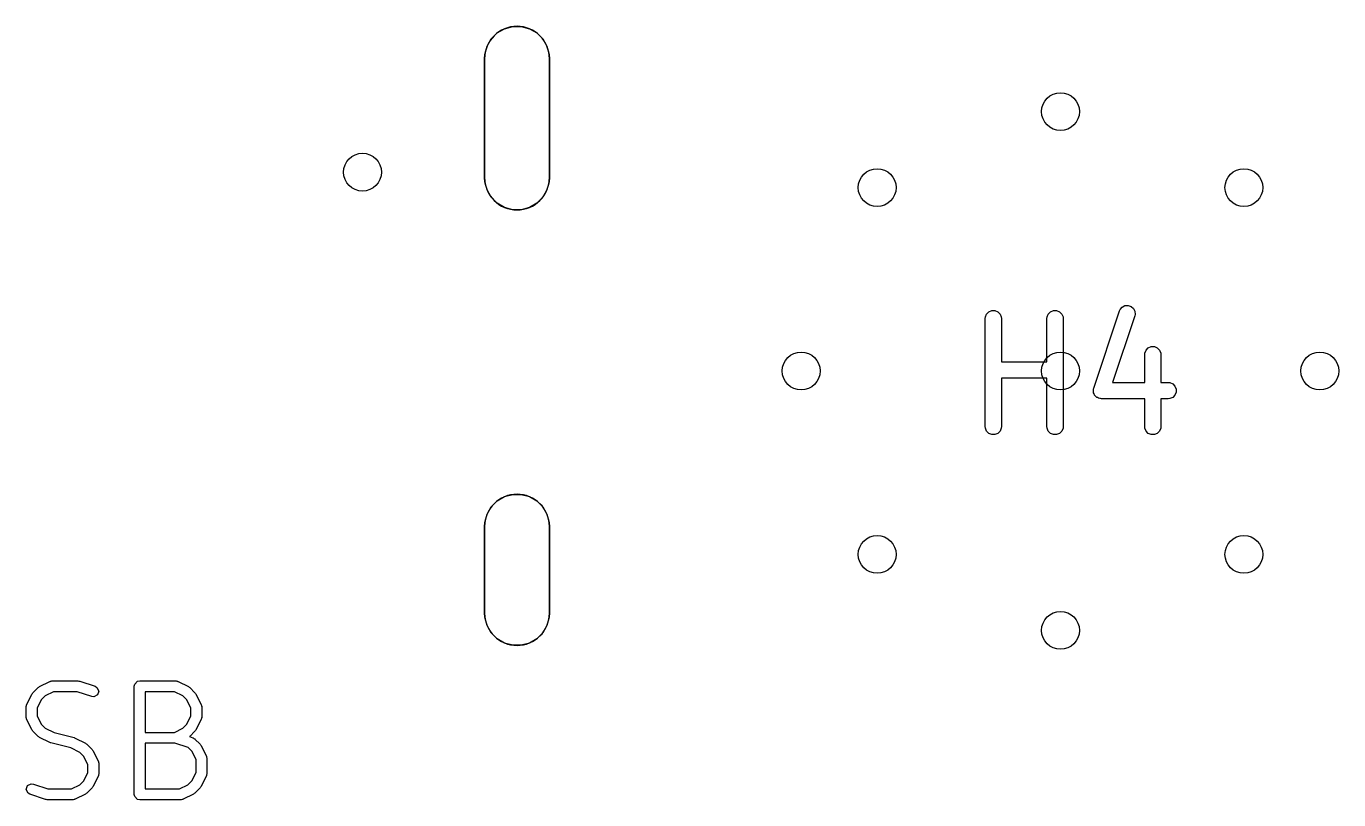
# Model space of a CAD drawing. Extents: x 0.22 to 2.57, y 0.23 to 2.1.
# Drawn here: x 2.0232 to 2.5014, y 0.2438 to 0.5256 of the extents above; entities that cross this region are included whole.
import ezdxf

# ---------------------------------------------------------------- set-up
doc = ezdxf.new("R2010")
doc.units = 0
doc.header["$MEASUREMENT"] = 0
doc.layers.add('BLACK', color=7, linetype='CONTINUOUS')

msp = doc.modelspace()

# ---------------------------------------------------------------- linework, layer by layer
at = {"layer": 'BLACK', "linetype": 'CONTINUOUS'}
for p, q in [((2.1926, 0.52097), (2.19478, 0.52315)), ((2.19478, 0.52315), (2.19745, 0.52469)), ((2.19745, 0.52469), (2.20043, 0.52549)), ((2.20043, 0.52549), (2.20351, 0.52549)), ((2.20351, 0.52549), (2.20649, 0.52469)), ((2.20649, 0.52469), (2.20916, 0.52315)), ((2.20916, 0.52315), (2.21134, 0.52097)), ((2.19026, 0.51532), (2.19106, 0.5183)), ((2.19106, 0.5183), (2.1926, 0.52097)), ((2.21134, 0.52097), (2.21288, 0.5183)), ((2.21288, 0.5183), (2.21368, 0.51532)), ((2.19016, 0.51378), (2.19026, 0.51532)), ((2.19016, 0.47047), (2.19016, 0.51378)), ((2.19016, 0.51378), (2.19016, 0.47047)), ((2.21368, 0.51532), (2.21378, 0.51378)), ((2.21378, 0.51378), (2.21378, 0.47047)), ((2.21378, 0.47047), (2.21378, 0.51378)), ((2.19026, 0.46893), (2.19016, 0.47047)), ((2.19106, 0.46595), (2.19026, 0.46893)), ((2.21368, 0.46893), (2.21288, 0.46595)), ((2.21378, 0.47047), (2.21368, 0.46893)), ((2.1926, 0.46328), (2.19106, 0.46595)), ((2.21288, 0.46595), (2.21134, 0.46328)), ((2.19478, 0.4611), (2.1926, 0.46328)), ((2.19745, 0.45956), (2.19478, 0.4611)), ((2.20043, 0.45876), (2.19745, 0.45956)), ((2.20649, 0.45956), (2.20351, 0.45876)), ((2.20916, 0.4611), (2.20649, 0.45956)), ((2.21134, 0.46328), (2.20916, 0.4611)), ((2.20351, 0.45876), (2.20043, 0.45876)), ((2.37306, 0.42074), (2.37388, 0.42156)), ((2.37388, 0.42156), (2.37494, 0.422)), ((2.37494, 0.422), (2.37609, 0.422)), ((2.37609, 0.422), (2.37716, 0.42156)), ((2.37716, 0.42156), (2.37797, 0.42074)), ((2.39556, 0.42074), (2.39637, 0.42156)), ((2.39637, 0.42156), (2.39744, 0.422)), ((2.39744, 0.422), (2.39859, 0.422)), ((2.39859, 0.422), (2.39965, 0.42156)), ((2.39965, 0.42156), (2.40047, 0.42074)), ((2.41208, 0.39379), (2.42146, 0.42191)), ((2.42146, 0.42191), (2.42169, 0.42244)), ((2.42169, 0.42244), (2.42245, 0.42331)), ((2.42245, 0.42331), (2.42348, 0.42382)), ((2.42348, 0.42382), (2.42463, 0.42391)), ((2.42463, 0.42391), (2.42572, 0.42354)), ((2.42572, 0.42354), (2.42659, 0.42279)), ((2.42659, 0.42279), (2.42711, 0.42176)), ((2.42711, 0.42176), (2.42719, 0.42061)), ((2.37256, 0.4191), (2.37262, 0.41968)), ((2.37256, 0.37973), (2.37256, 0.4191)), ((2.37262, 0.41968), (2.37306, 0.42074)), ((2.37797, 0.42074), (2.37841, 0.41968)), ((2.37841, 0.41968), (2.37847, 0.4191)), ((2.37847, 0.4191), (2.37847, 0.40331)), ((2.39506, 0.4191), (2.39512, 0.41968)), ((2.39506, 0.40331), (2.39506, 0.4191)), ((2.39512, 0.41968), (2.39556, 0.42074)), ((2.40047, 0.42074), (2.40091, 0.41968)), ((2.40091, 0.41968), (2.40097, 0.4191)), ((2.40097, 0.4191), (2.40097, 0.37973)), ((2.42706, 0.42004), (2.41898, 0.39581)), ((2.42719, 0.42061), (2.42706, 0.42004)), ((2.43068, 0.40598), (2.43074, 0.40655)), ((2.43074, 0.40655), (2.43118, 0.40762)), ((2.43118, 0.40762), (2.43199, 0.40843)), ((2.43199, 0.40843), (2.43306, 0.40887)), ((2.43306, 0.40887), (2.43421, 0.40887)), ((2.43421, 0.40887), (2.43527, 0.40843)), ((2.43527, 0.40843), (2.43609, 0.40762)), ((2.43609, 0.40762), (2.43653, 0.40655)), ((2.43653, 0.40655), (2.43659, 0.40598)), ((2.37847, 0.40331), (2.39506, 0.40331)), ((2.43068, 0.39581), (2.43068, 0.40598)), ((2.43659, 0.40598), (2.43659, 0.39581)), ((2.39506, 0.3974), (2.37847, 0.3974)), ((2.37847, 0.3974), (2.37847, 0.37973)), ((2.39506, 0.37973), (2.39506, 0.3974)), ((2.41196, 0.39322), (2.41199, 0.39337)), ((2.41199, 0.39275), (2.41196, 0.39322)), ((2.41199, 0.39343), (2.41202, 0.3935)), ((2.41199, 0.39337), (2.41199, 0.39343)), ((2.41199, 0.39228), (2.41199, 0.39275)), ((2.41203, 0.39218), (2.41199, 0.39228)), ((2.41202, 0.3935), (2.41208, 0.39379)), ((2.41204, 0.39208), (2.41203, 0.39218)), ((2.41898, 0.39581), (2.43068, 0.39581)), ((2.43659, 0.39581), (2.43926, 0.39581)), ((2.43926, 0.39581), (2.43983, 0.39575)), ((2.43983, 0.39575), (2.4409, 0.39531)), ((2.4409, 0.39531), (2.44171, 0.3945)), ((2.44171, 0.3945), (2.44215, 0.39343)), ((2.44215, 0.39228), (2.44171, 0.39121)), ((2.44215, 0.39343), (2.44215, 0.39228)), ((2.41225, 0.39165), (2.41204, 0.39208)), ((2.41243, 0.39121), (2.41225, 0.39165)), ((2.41251, 0.39114), (2.41243, 0.39121)), ((2.41255, 0.39104), (2.41251, 0.39114)), ((2.41291, 0.39073), (2.41255, 0.39104)), ((2.41325, 0.3904), (2.41291, 0.39073)), ((2.41334, 0.39036), (2.41325, 0.3904)), ((2.41342, 0.39029), (2.41334, 0.39036)), ((2.41387, 0.39014), (2.41342, 0.39029)), ((2.41431, 0.38996), (2.41387, 0.39014)), ((2.41446, 0.38994), (2.41431, 0.38996)), ((2.41452, 0.38993), (2.41446, 0.38994)), ((2.41459, 0.38993), (2.41452, 0.38993)), ((2.41489, 0.3899), (2.41459, 0.38993)), ((2.43068, 0.3899), (2.41489, 0.3899)), ((2.43068, 0.37973), (2.43068, 0.3899)), ((2.43926, 0.3899), (2.43659, 0.3899)), ((2.43659, 0.3899), (2.43659, 0.37973)), ((2.43983, 0.38996), (2.43926, 0.3899)), ((2.4409, 0.3904), (2.43983, 0.38996)), ((2.44171, 0.39121), (2.4409, 0.3904)), ((2.37262, 0.37916), (2.37256, 0.37973)), ((2.37306, 0.37809), (2.37262, 0.37916)), ((2.37388, 0.37728), (2.37306, 0.37809)), ((2.37797, 0.37809), (2.37716, 0.37728)), ((2.37841, 0.37916), (2.37797, 0.37809)), ((2.37847, 0.37973), (2.37841, 0.37916)), ((2.39512, 0.37916), (2.39506, 0.37973)), ((2.39556, 0.37809), (2.39512, 0.37916)), ((2.39637, 0.37728), (2.39556, 0.37809)), ((2.40047, 0.37809), (2.39965, 0.37728)), ((2.40091, 0.37916), (2.40047, 0.37809)), ((2.40097, 0.37973), (2.40091, 0.37916)), ((2.43074, 0.37916), (2.43068, 0.37973)), ((2.43118, 0.37809), (2.43074, 0.37916)), ((2.43199, 0.37728), (2.43118, 0.37809)), ((2.43609, 0.37809), (2.43527, 0.37728)), ((2.43653, 0.37916), (2.43609, 0.37809)), ((2.43659, 0.37973), (2.43653, 0.37916)), ((2.37494, 0.37684), (2.37388, 0.37728)), ((2.37609, 0.37684), (2.37494, 0.37684)), ((2.37716, 0.37728), (2.37609, 0.37684)), ((2.39744, 0.37684), (2.39637, 0.37728)), ((2.39859, 0.37684), (2.39744, 0.37684)), ((2.39965, 0.37728), (2.39859, 0.37684)), ((2.43306, 0.37684), (2.43199, 0.37728)), ((2.43421, 0.37684), (2.43306, 0.37684)), ((2.43527, 0.37728), (2.43421, 0.37684)), ((2.19478, 0.35268), (2.19745, 0.35422)), ((2.19745, 0.35422), (2.20043, 0.35502)), ((2.20043, 0.35502), (2.20351, 0.35502)), ((2.20351, 0.35502), (2.20649, 0.35422)), ((2.20649, 0.35422), (2.20916, 0.35268)), ((2.19106, 0.34783), (2.1926, 0.3505)), ((2.1926, 0.3505), (2.19478, 0.35268)), ((2.20916, 0.35268), (2.21134, 0.3505)), ((2.21134, 0.3505), (2.21288, 0.34783)), ((2.19016, 0.34331), (2.19026, 0.34485)), ((2.19026, 0.34485), (2.19106, 0.34783)), ((2.21288, 0.34783), (2.21368, 0.34485)), ((2.21368, 0.34485), (2.21378, 0.34331)), ((2.19016, 0.31181), (2.19016, 0.34331)), ((2.19016, 0.34331), (2.19016, 0.31181)), ((2.21378, 0.34331), (2.21378, 0.31181)), ((2.21378, 0.31181), (2.21378, 0.34331)), ((2.19026, 0.31027), (2.19016, 0.31181)), ((2.21378, 0.31181), (2.21368, 0.31027)), ((2.19106, 0.30729), (2.19026, 0.31027)), ((2.1926, 0.30462), (2.19106, 0.30729)), ((2.21288, 0.30729), (2.21134, 0.30462)), ((2.21368, 0.31027), (2.21288, 0.30729)), ((2.19478, 0.30244), (2.1926, 0.30462)), ((2.19745, 0.3009), (2.19478, 0.30244)), ((2.20916, 0.30244), (2.20649, 0.3009)), ((2.21134, 0.30462), (2.20916, 0.30244)), ((2.20043, 0.3001), (2.19745, 0.3009)), ((2.20351, 0.3001), (2.20043, 0.3001)), ((2.20649, 0.3009), (2.20351, 0.3001)), ((2.03184, 0.28693), (2.03187, 0.28696)), ((2.03187, 0.28696), (2.03218, 0.28702)), ((2.03218, 0.28702), (2.03248, 0.2871)), ((2.03248, 0.2871), (2.03252, 0.28709)), ((2.03252, 0.28709), (2.03262, 0.28711)), ((2.03262, 0.28711), (2.04199, 0.28711)), ((2.04199, 0.28711), (2.0423, 0.28705)), ((2.0423, 0.28705), (2.04262, 0.28701)), ((2.04262, 0.28701), (2.04824, 0.28513)), ((2.06267, 0.28589), (2.06374, 0.28696)), ((2.06374, 0.28696), (2.06449, 0.28711)), ((2.06449, 0.28711), (2.07762, 0.28711)), ((2.07762, 0.28711), (2.07771, 0.28709)), ((2.07771, 0.28709), (2.07775, 0.2871)), ((2.07775, 0.2871), (2.07806, 0.28702)), ((2.07806, 0.28702), (2.07837, 0.28696)), ((2.07837, 0.28696), (2.0784, 0.28693)), ((2.02336, 0.27852), (2.02524, 0.28227)), ((2.02524, 0.28227), (2.02543, 0.28252)), ((2.02543, 0.28252), (2.0256, 0.28278)), ((2.0256, 0.28278), (2.02748, 0.28466)), ((2.02748, 0.28466), (2.02774, 0.28483)), ((2.02774, 0.28483), (2.02799, 0.28503)), ((2.02799, 0.28503), (2.03174, 0.2869)), ((2.03309, 0.28317), (2.03004, 0.28165)), ((2.03174, 0.2869), (2.03184, 0.28693)), ((2.04168, 0.28317), (2.03309, 0.28317)), ((2.047, 0.2814), (2.04168, 0.28317)), ((2.04824, 0.28513), (2.04891, 0.28475)), ((2.04891, 0.28475), (2.04958, 0.28341)), ((2.04958, 0.28341), (2.04911, 0.28198)), ((2.06252, 0.28514), (2.06267, 0.28589)), ((2.06252, 0.24577), (2.06252, 0.28514)), ((2.07715, 0.28317), (2.06646, 0.28317)), ((2.06646, 0.28317), (2.06646, 0.26836)), ((2.0802, 0.28165), (2.07715, 0.28317)), ((2.0784, 0.28693), (2.0785, 0.2869)), ((2.0785, 0.2869), (2.08225, 0.28503)), ((2.08225, 0.28503), (2.08249, 0.28483)), ((2.08249, 0.28483), (2.08276, 0.28466)), ((2.08276, 0.28466), (2.08463, 0.28278)), ((2.08463, 0.28278), (2.08481, 0.28252)), ((2.08481, 0.28252), (2.085, 0.28227)), ((2.085, 0.28227), (2.08688, 0.27852)), ((2.02315, 0.27764), (2.02317, 0.27774)), ((2.02315, 0.27389), (2.02315, 0.27764)), ((2.02316, 0.27778), (2.02324, 0.27809)), ((2.02317, 0.27774), (2.02316, 0.27778)), ((2.02324, 0.27809), (2.0233, 0.2784)), ((2.0233, 0.2784), (2.02334, 0.27843)), ((2.02334, 0.27843), (2.02336, 0.27852)), ((2.02861, 0.28023), (2.02709, 0.27718)), ((2.03004, 0.28165), (2.02861, 0.28023)), ((2.04776, 0.2813), (2.047, 0.2814)), ((2.04911, 0.28198), (2.04776, 0.2813)), ((2.08162, 0.28023), (2.0802, 0.28165)), ((2.08315, 0.27718), (2.08162, 0.28023)), ((2.08688, 0.27852), (2.0869, 0.27843)), ((2.0869, 0.27843), (2.08693, 0.2784)), ((2.08693, 0.2784), (2.08699, 0.27809)), ((2.08699, 0.27809), (2.08708, 0.27778)), ((2.08708, 0.27778), (2.08706, 0.27774)), ((2.08706, 0.27774), (2.08708, 0.27764)), ((2.08708, 0.27764), (2.08708, 0.27389)), ((2.02317, 0.2738), (2.02315, 0.27389)), ((2.02316, 0.27375), (2.02317, 0.2738)), ((2.02324, 0.27345), (2.02316, 0.27375)), ((2.0233, 0.27314), (2.02324, 0.27345)), ((2.02334, 0.27311), (2.0233, 0.27314)), ((2.02336, 0.27301), (2.02334, 0.27311)), ((2.02524, 0.26926), (2.02336, 0.27301)), ((2.02709, 0.27718), (2.02709, 0.27436)), ((2.02709, 0.27436), (2.02861, 0.27131)), ((2.08162, 0.27131), (2.08315, 0.27436)), ((2.08315, 0.27436), (2.08315, 0.27718)), ((2.08688, 0.27301), (2.085, 0.26926)), ((2.0869, 0.27311), (2.08688, 0.27301)), ((2.08693, 0.27314), (2.0869, 0.27311)), ((2.08699, 0.27345), (2.08693, 0.27314)), ((2.08708, 0.27375), (2.08699, 0.27345)), ((2.08708, 0.27389), (2.08706, 0.2738)), ((2.08706, 0.2738), (2.08708, 0.27375)), ((2.02543, 0.26901), (2.02524, 0.26926)), ((2.0256, 0.26875), (2.02543, 0.26901)), ((2.02748, 0.26688), (2.0256, 0.26875)), ((2.02861, 0.27131), (2.03004, 0.26989)), ((2.03004, 0.26989), (2.03331, 0.26825)), ((2.03331, 0.26825), (2.0406, 0.26643)), ((2.06646, 0.26836), (2.07715, 0.26836)), ((2.07715, 0.26836), (2.0802, 0.26989)), ((2.0802, 0.26989), (2.08162, 0.27131)), ((2.08463, 0.26875), (2.08276, 0.26688)), ((2.08481, 0.26901), (2.08463, 0.26875)), ((2.085, 0.26926), (2.08481, 0.26901)), ((2.02774, 0.2667), (2.02748, 0.26688)), ((2.02799, 0.26651), (2.02774, 0.2667)), ((2.03174, 0.26463), (2.02799, 0.26651)), ((2.03195, 0.26458), (2.03174, 0.26463)), ((2.03214, 0.26448), (2.03195, 0.26458)), ((2.03943, 0.26266), (2.03214, 0.26448)), ((2.0406, 0.26643), (2.04079, 0.26634)), ((2.04079, 0.26634), (2.041, 0.26628)), ((2.041, 0.26628), (2.04475, 0.2644)), ((2.04475, 0.2644), (2.045, 0.26421)), ((2.045, 0.26421), (2.04526, 0.26404)), ((2.04526, 0.26404), (2.04714, 0.26216)), ((2.0773, 0.26442), (2.06646, 0.26442)), ((2.06646, 0.26442), (2.06646, 0.24774)), ((2.08218, 0.2628), (2.0773, 0.26442)), ((2.08276, 0.26688), (2.08264, 0.2668)), ((2.08264, 0.2668), (2.08386, 0.26639)), ((2.08386, 0.26639), (2.08395, 0.26634)), ((2.08395, 0.26634), (2.08399, 0.26634)), ((2.08399, 0.26634), (2.08426, 0.26616)), ((2.08426, 0.26616), (2.08453, 0.26601)), ((2.08453, 0.26601), (2.08455, 0.26597)), ((2.08455, 0.26597), (2.08463, 0.26591)), ((2.08463, 0.26591), (2.08651, 0.26404)), ((2.08651, 0.26404), (2.08668, 0.26377)), ((2.08668, 0.26377), (2.08688, 0.26352)), ((2.08688, 0.26352), (2.08875, 0.25977)), ((2.0427, 0.26103), (2.03943, 0.26266)), ((2.04413, 0.2596), (2.0427, 0.26103)), ((2.04565, 0.25655), (2.04413, 0.2596)), ((2.04714, 0.26216), (2.04731, 0.2619)), ((2.04731, 0.2619), (2.0475, 0.26165)), ((2.0475, 0.26165), (2.04938, 0.2579)), ((2.0835, 0.26148), (2.08218, 0.2628)), ((2.08502, 0.25843), (2.0835, 0.26148)), ((2.08502, 0.25373), (2.08502, 0.25843)), ((2.08875, 0.25977), (2.08878, 0.25968)), ((2.08878, 0.25968), (2.08881, 0.25965)), ((2.08881, 0.25965), (2.08887, 0.25934)), ((2.08887, 0.25934), (2.08895, 0.25903)), ((2.08895, 0.25903), (2.08894, 0.25899)), ((2.08894, 0.25899), (2.08896, 0.25889)), ((2.08896, 0.25889), (2.08896, 0.25327)), ((2.04413, 0.25069), (2.04565, 0.25373)), ((2.04565, 0.25373), (2.04565, 0.25655)), ((2.04938, 0.2579), (2.04941, 0.2578)), ((2.04941, 0.2578), (2.04944, 0.25777)), ((2.04944, 0.25777), (2.0495, 0.25746)), ((2.0495, 0.25746), (2.04958, 0.25716)), ((2.04958, 0.25716), (2.04957, 0.25712)), ((2.04957, 0.25712), (2.04959, 0.25702)), ((2.04959, 0.25702), (2.04959, 0.25327)), ((2.0835, 0.25069), (2.08502, 0.25373)), ((2.02316, 0.24751), (2.02363, 0.24894)), ((2.02363, 0.24894), (2.02498, 0.24961)), ((2.02498, 0.24961), (2.02574, 0.24951)), ((2.02574, 0.24951), (2.03107, 0.24774)), ((2.03966, 0.24774), (2.0427, 0.24926)), ((2.0427, 0.24926), (2.04413, 0.25069)), ((2.04938, 0.25239), (2.0475, 0.24864)), ((2.04941, 0.25248), (2.04938, 0.25239)), ((2.04944, 0.25252), (2.04941, 0.25248)), ((2.0495, 0.25283), (2.04944, 0.25252)), ((2.04958, 0.25313), (2.0495, 0.25283)), ((2.04959, 0.25327), (2.04957, 0.25317)), ((2.04957, 0.25317), (2.04958, 0.25313)), ((2.07903, 0.24774), (2.08207, 0.24926)), ((2.08207, 0.24926), (2.0835, 0.25069)), ((2.08875, 0.25239), (2.08688, 0.24864)), ((2.08878, 0.25248), (2.08875, 0.25239)), ((2.08881, 0.25252), (2.08878, 0.25248)), ((2.08887, 0.25283), (2.08881, 0.25252)), ((2.08895, 0.25313), (2.08887, 0.25283)), ((2.08896, 0.25327), (2.08894, 0.25317)), ((2.08894, 0.25317), (2.08895, 0.25313)), ((2.02383, 0.24616), (2.02316, 0.24751)), ((2.0245, 0.24578), (2.02383, 0.24616)), ((2.03012, 0.2439), (2.0245, 0.24578)), ((2.03044, 0.24386), (2.03012, 0.2439)), ((2.03107, 0.24774), (2.03966, 0.24774)), ((2.04087, 0.24395), (2.04056, 0.24389)), ((2.04091, 0.24398), (2.04087, 0.24395)), ((2.041, 0.24401), (2.04091, 0.24398)), ((2.04475, 0.24588), (2.041, 0.24401)), ((2.045, 0.24608), (2.04475, 0.24588)), ((2.04526, 0.24625), (2.045, 0.24608)), ((2.04714, 0.24813), (2.04526, 0.24625)), ((2.04731, 0.24839), (2.04714, 0.24813)), ((2.0475, 0.24864), (2.04731, 0.24839)), ((2.06267, 0.24502), (2.06252, 0.24577)), ((2.06374, 0.24395), (2.06267, 0.24502)), ((2.06449, 0.2438), (2.06374, 0.24395)), ((2.06646, 0.24774), (2.07903, 0.24774)), ((2.08024, 0.24395), (2.07993, 0.24389)), ((2.08028, 0.24398), (2.08024, 0.24395)), ((2.08037, 0.24401), (2.08028, 0.24398)), ((2.08412, 0.24588), (2.08037, 0.24401)), ((2.08437, 0.24608), (2.08412, 0.24588)), ((2.08463, 0.24625), (2.08437, 0.24608)), ((2.08651, 0.24813), (2.08463, 0.24625)), ((2.08668, 0.24839), (2.08651, 0.24813)), ((2.08688, 0.24864), (2.08668, 0.24839)), ((2.03075, 0.2438), (2.03044, 0.24386)), ((2.04012, 0.2438), (2.03075, 0.2438)), ((2.04022, 0.24382), (2.04012, 0.2438)), ((2.04026, 0.24381), (2.04022, 0.24382)), ((2.04056, 0.24389), (2.04026, 0.24381)), ((2.07949, 0.2438), (2.06449, 0.2438)), ((2.07959, 0.24382), (2.07949, 0.2438)), ((2.07963, 0.24381), (2.07959, 0.24382)), ((2.07993, 0.24389), (2.07963, 0.24381))]:
    msp.add_line(p, q, dxfattribs=at)
at = {"layer": 'BLACK'}
for centre in [(2.4, 0.49449), (2.4, 0.49449), (2.14567, 0.47244), (2.14567, 0.47244), (2.33319, 0.46681), (2.33319, 0.46681), (2.46681, 0.46681), (2.46681, 0.46681), (2.30551, 0.4), (2.30551, 0.4), (2.4, 0.4), (2.4, 0.4), (2.49449, 0.4), (2.49449, 0.4), (2.33319, 0.33319), (2.33319, 0.33319), (2.46681, 0.33319), (2.46681, 0.33319), (2.4, 0.30551), (2.4, 0.30551)]:
    msp.add_circle(centre, 0.00689, dxfattribs=at)
for centre, start, end in [((2.20197, 0.51378), 0, 180), ((2.20197, 0.47047), 180, 360), ((2.20197, 0.34331), 0, 180), ((2.20197, 0.31181), 180, 360)]:
    msp.add_arc(centre, 0.01181, start, end, dxfattribs=at)

doc.saveas('drawing.dxf')
